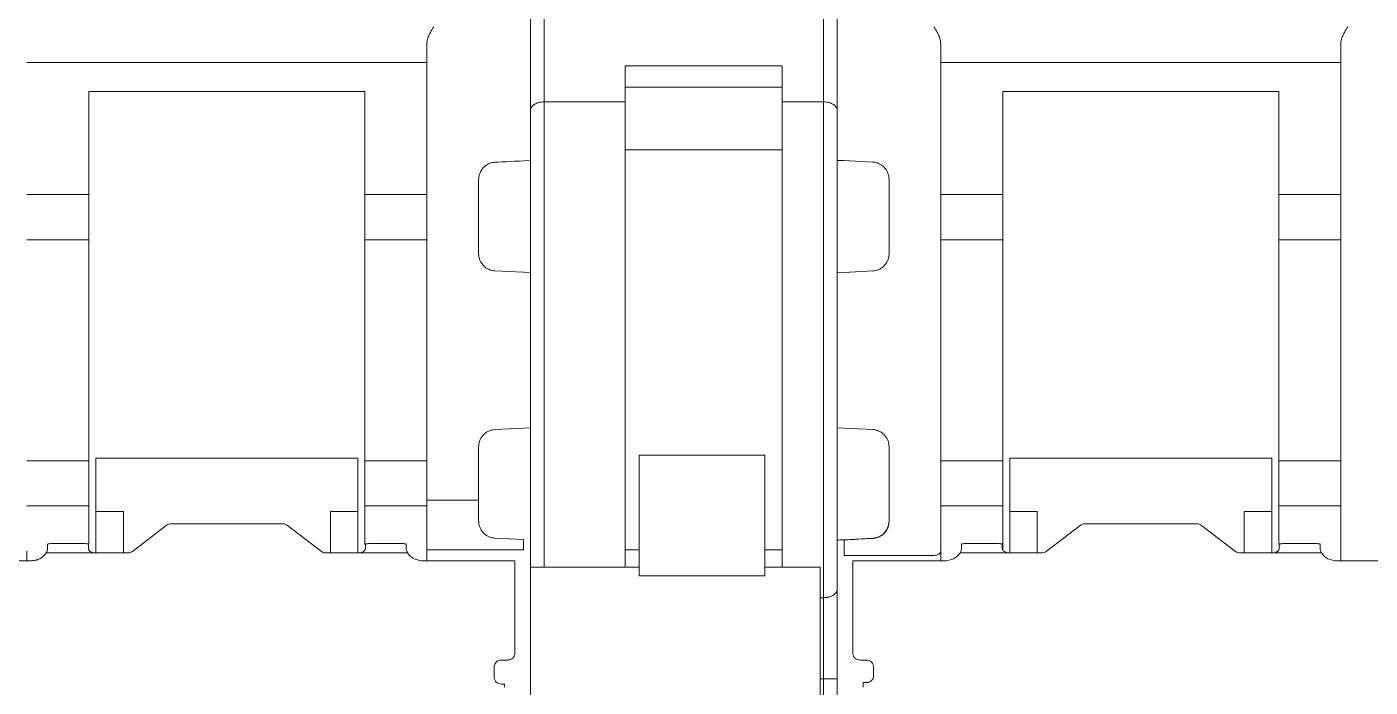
# Model space of a CAD drawing. Header units: millimetres. Extents: x 1359 to 3577, y 1336 to 3557.
# Drawn here: x 1970.17 to 2009.12, y 2945.63 to 2964.79 of the extents above; entities that cross this region are included whole.
import ezdxf

# ---------------------------------------------------------------- set-up
doc = ezdxf.new("R2010")
doc.units = ezdxf.units.MM
doc.layers.add('000-PI-Oprema', color=30, linetype='Continuous', lineweight=5)

msp = doc.modelspace()

# ---------------------------------------------------------------- linework, layer by layer
at = {"layer": '000-PI-Oprema', "color": 0, "linetype": 'ByBlock', "lineweight": 0}
for p, q in [((1984.771, 2962.358), (1984.771, 2988.969)), ((1985.171, 2962.613), (1985.171, 2988.969)), ((1993.271, 2962.613), (1993.271, 2988.969)), ((1993.671, 2988.969), (1993.671, 2962.358)), ((1993.671, 2988.969), (1993.671, 2962.358)), ((1987.521, 2962.613), (1987.521, 2963.654)), ((1992.071, 2963.654), (1987.521, 2963.654)), ((1992.071, 2963.654), (1992.071, 2962.613)), ((1992.071, 2963.038), (1987.521, 2963.038)), ((1987.521, 2962.613), (1985.171, 2962.613)), ((1985.171, 2962.613), (1985.171, 2949.109)), ((1987.521, 2962.613), (1987.521, 2949.109)), ((1993.271, 2962.613), (1992.071, 2962.613)), ((1992.071, 2949.109), (1992.071, 2962.613)), ((1993.271, 2948.225), (1993.271, 2962.613)), ((1984.771, 2949.109), (1984.771, 2962.358)), ((1993.671, 2962.358), (1993.671, 2948.48)), ((1992.071, 2961.225), (1987.521, 2961.225)), ((1992.071, 2961.219), (1987.521, 2961.219)), ((1990.171, 2961.225), (1990.171, 2961.219)), ((1987.921, 2952.36), (1987.921, 2948.862)), ((1991.571, 2952.36), (1987.921, 2952.36)), ((1991.571, 2952.36), (1991.571, 2948.862)), ((1987.521, 2949.619), (1987.921, 2949.619)), ((1987.921, 2949.613), (1987.521, 2949.613)), ((1991.571, 2949.619), (1992.071, 2949.619)), ((1992.071, 2949.613), (1991.571, 2949.613)), ((1984.771, 2923.519), (1984.771, 2949.108)), ((1987.921, 2949.108), (1984.771, 2949.108)), ((1993.171, 2949.108), (1991.571, 2949.108)), ((1993.171, 2949.108), (1993.171, 2944.708)), ((1991.571, 2948.862), (1987.921, 2948.862)), ((1993.271, 2948.225), (1993.171, 2948.225)), ((1993.271, 2945.869), (1993.271, 2948.225)), ((1993.671, 2948.48), (1993.671, 2945.869)), ((1993.171, 2945.869), (1993.271, 2945.869)), ((1993.671, 2945.869), (1993.271, 2945.869)), ((1993.271, 2944.869), (1993.271, 2945.869)), ((1993.671, 2945.869), (1993.671, 2945.269))]:
    msp.add_line(p, q, dxfattribs=at)
at = {"layer": '000-PI-Oprema', "color": 0, "lineweight": 0}
for p, q in [((1981.771, 2963.758), (1970.171, 2963.758)), ((1996.671, 2963.758), (2008.271, 2963.758)), ((1971.971, 2962.088), (1971.971, 2962.912)), ((1979.971, 2962.912), (1971.971, 2962.912)), ((1979.971, 2962.912), (1979.971, 2962.088)), ((1998.471, 2962.912), (2006.471, 2962.912)), ((1971.971, 2962.088), (1971.971, 2959.923)), ((1979.971, 2959.923), (1979.971, 2962.088)), ((1993.717, 2960.913), (1993.689, 2960.914)), ((1993.871, 2960.908), (1993.717, 2960.913)), ((1994.697, 2960.867), (1993.871, 2960.91)), ((1993.871, 2960.908), (1993.871, 2960.91)), ((1994.697, 2960.861), (1994.697, 2960.867)), ((1984.771, 2960.53), (1984.771, 2957.656)), ((1993.671, 2957.654), (1993.671, 2960.531)), ((1970.171, 2959.923), (1971.971, 2959.923)), ((1971.971, 2959.923), (1971.971, 2958.612)), ((1979.971, 2958.612), (1979.971, 2959.923)), ((1979.971, 2959.923), (1981.771, 2959.923)), ((1996.671, 2959.923), (1998.471, 2959.923)), ((2008.271, 2959.923), (2006.471, 2959.923)), ((1971.971, 2958.612), (1970.171, 2958.612)), ((1971.971, 2958.612), (1971.971, 2952.2)), ((1979.971, 2952.2), (1979.971, 2958.612)), ((1981.771, 2958.612), (1979.971, 2958.612)), ((1996.671, 2958.612), (1998.471, 2958.612)), ((2006.471, 2958.612), (2008.271, 2958.612)), ((1983.745, 2957.71), (1984.571, 2957.667)), ((1984.571, 2957.667), (1984.771, 2957.656)), ((1993.671, 2957.654), (1993.871, 2957.665)), ((1993.871, 2957.665), (1994.697, 2957.708)), ((1984.571, 2953.146), (1983.745, 2953.103)), ((1984.771, 2953.156), (1984.571, 2953.146)), ((1984.771, 2953.156), (1984.771, 2951.983)), ((1993.871, 2953.148), (1993.671, 2953.158)), ((1993.671, 2952.106), (1993.671, 2953.158)), ((1994.697, 2953.104), (1993.871, 2953.148)), ((1970.171, 2952.2), (1971.971, 2952.2)), ((1971.971, 2952.2), (1971.971, 2950.89)), ((1972.171, 2950.726), (1972.171, 2952.277)), ((1972.171, 2952.277), (1979.771, 2952.277)), ((1979.771, 2952.277), (1979.771, 2950.726)), ((1979.971, 2952.278), (1979.966, 2952.278)), ((1979.971, 2950.89), (1979.971, 2952.2)), ((1979.971, 2952.2), (1981.771, 2952.2)), ((1996.671, 2952.2), (1998.471, 2952.2)), ((1998.671, 2952.277), (1998.671, 2950.726)), ((2006.271, 2952.277), (1998.671, 2952.277)), ((2006.271, 2950.726), (2006.271, 2952.277)), ((2008.271, 2952.2), (2006.471, 2952.2)), ((1971.971, 2950.89), (1970.171, 2950.89)), ((1971.971, 2950.89), (1971.971, 2949.786)), ((1979.971, 2949.765), (1979.971, 2950.89)), ((1979.971, 2950.89), (1981.771, 2950.89)), ((1983.271, 2951.056), (1981.771, 2951.056)), ((1998.471, 2950.89), (1996.671, 2950.89)), ((1998.471, 2949.606), (1998.471, 2950.89)), ((2006.471, 2949.799), (2006.471, 2950.89)), ((2006.471, 2950.89), (2008.271, 2950.89)), ((1972.171, 2950.726), (1972.971, 2950.726)), ((1972.171, 2949.524), (1972.171, 2950.726)), ((1972.971, 2950.726), (1972.971, 2949.524)), ((1978.971, 2950.726), (1979.771, 2950.726)), ((1978.971, 2949.524), (1978.971, 2950.726)), ((1979.771, 2950.726), (1979.771, 2949.524)), ((1999.471, 2950.726), (1998.671, 2950.726)), ((1998.671, 2949.524), (1998.671, 2950.726)), ((1999.471, 2949.524), (1999.471, 2950.726)), ((2006.271, 2950.726), (2005.471, 2950.726)), ((2005.471, 2949.524), (2005.471, 2950.726)), ((2006.271, 2950.726), (2006.271, 2949.524)), ((1973.23, 2949.569), (1974.213, 2950.322)), ((1974.354, 2950.367), (1977.588, 2950.367)), ((1977.73, 2950.322), (1978.713, 2949.569)), ((1999.73, 2949.569), (2000.713, 2950.322)), ((2000.854, 2950.367), (2004.088, 2950.367)), ((2004.23, 2950.322), (2005.213, 2949.569)), ((1970.771, 2949.701), (1970.771, 2949.779)), ((1971.754, 2949.797), (1970.971, 2949.797)), ((1971.954, 2949.779), (1971.954, 2949.701)), ((1979.988, 2949.701), (1979.988, 2949.779)), ((1980.972, 2949.797), (1980.188, 2949.797)), ((1981.172, 2949.779), (1981.172, 2949.701)), ((1981.771, 2949.306), (1981.771, 2949.729)), ((1983.745, 2949.953), (1984.571, 2949.91)), ((1993.689, 2949.898), (1994.697, 2949.951)), ((1993.871, 2949.902), (1993.871, 2949.904)), ((1994.697, 2949.945), (1994.697, 2949.951)), ((1997.271, 2949.701), (1997.271, 2949.779)), ((1998.254, 2949.797), (1997.471, 2949.797)), ((1998.454, 2949.779), (1998.454, 2949.701)), ((2006.488, 2949.779), (2006.488, 2949.701)), ((2007.472, 2949.797), (2006.688, 2949.797)), ((2007.672, 2949.779), (2007.672, 2949.701)), ((2008.271, 2949.306), (2008.271, 2949.729)), ((1964.072, 2949.294), (1970.271, 2949.294)), ((1970.171, 2949.577), (1970.171, 2949.294)), ((1970.729, 2949.524), (1972.154, 2949.524)), ((1973.088, 2949.524), (1972.154, 2949.524)), ((1979.788, 2949.524), (1978.854, 2949.524)), ((1981.213, 2949.524), (1979.788, 2949.524)), ((1981.672, 2949.294), (1984.321, 2949.294)), ((1984.571, 2949.61), (1981.771, 2949.61)), ((1984.321, 2949.294), (1984.321, 2948.682)), ((1996.471, 2949.454), (1993.871, 2949.454)), ((1994.121, 2948.682), (1994.121, 2949.294)), ((1994.121, 2949.294), (1996.771, 2949.294)), ((1996.671, 2949.577), (1996.671, 2949.294)), ((1998.654, 2949.524), (1997.229, 2949.524)), ((1998.654, 2949.524), (1999.588, 2949.524)), ((2005.354, 2949.524), (2006.288, 2949.524)), ((2007.713, 2949.524), (2006.288, 2949.524)), ((2008.172, 2949.294), (2014.371, 2949.294)), ((1984.321, 2946.616), (1984.321, 2948.025)), ((1994.121, 2948.025), (1994.121, 2946.616)), ((1983.721, 2946.217), (1983.721, 2945.919)), ((1984.121, 2946.417), (1983.921, 2946.417)), ((1994.521, 2946.417), (1994.321, 2946.417)), ((1994.721, 2945.968), (1994.721, 2946.217)), ((1984.771, 2946.023), (1984.771, 2945.856)), ((1993.671, 2945.706), (1993.671, 2946.023)), ((1983.921, 2945.719), (1984.021, 2945.719)), ((1984.021, 2945.63), (1984.021, 2945.719)), ((1984.771, 2945.706), (1984.771, 2943.509)), ((1993.671, 2944.432), (1993.671, 2945.706)), ((1994.421, 2945.763), (1994.521, 2945.763)), ((1994.421, 2945.719), (1994.421, 2945.763)), ((1994.421, 2945.719), (1994.421, 2945.63))]:
    msp.add_line(p, q, dxfattribs=at)
at = {"layer": '000-PI-Oprema', "color": 0, "lineweight": 0, "flags": 128}
msp.add_lwpolyline([(1996.671, 2949.577), (1996.667, 2949.553), (1996.656, 2949.53), (1996.638, 2949.509), (1996.613, 2949.49), (1996.582, 2949.475), (1996.548, 2949.464), (1996.51, 2949.457), (1996.471, 2949.454)], dxfattribs=at)
at = {"layer": '000-PI-Oprema', "color": 0, "lineweight": 0}
for points, knots in [([(1981.771, 2964.299), (1981.772, 2964.32), (1981.774, 2964.364), (1981.789, 2964.43), (1981.81, 2964.496), (1981.84, 2964.563), (1981.891, 2964.662), (1981.938, 2964.737), (1981.971, 2964.789)], [0, 0, 0, 0, 0.117336, 0.242611, 0.377617, 0.505972, 0.652001, 1, 1, 1, 1]), ([(1984.771, 2964.789), (1984.771, 2964.757), (1984.771, 2964.693), (1984.771, 2964.597), (1984.771, 2964.502), (1984.771, 2964.375), (1984.771, 2964.219), (1984.771, 2964.042), (1984.771, 2963.882), (1984.771, 2963.745), (1984.771, 2963.63), (1984.771, 2963.575), (1984.771, 2963.547)], [0, 0, 0, 0, 0.061391, 0.122427, 0.18342, 0.24468, 0.372209, 0.500076, 0.627605, 0.755472, 0.877481, 1, 1, 1, 1]), ([(1993.671, 2963.547), (1993.671, 2963.561), (1993.671, 2963.587), (1993.671, 2963.634), (1993.671, 2963.687), (1993.671, 2963.767), (1993.671, 2963.882), (1993.671, 2964.042), (1993.671, 2964.218), (1993.671, 2964.405), (1993.671, 2964.596), (1993.671, 2964.725), (1993.671, 2964.789)], [0, 0, 0, 0, 0.061391, 0.122427, 0.18342, 0.24468, 0.372209, 0.500076, 0.627605, 0.755472, 0.877481, 1, 1, 1, 1]), ([(1996.471, 2964.789), (1996.505, 2964.736), (1996.552, 2964.662), (1996.603, 2964.563), (1996.637, 2964.485), (1996.664, 2964.398), (1996.669, 2964.331), (1996.671, 2964.299)], [0, 0, 0, 0, 0.350015, 0.493309, 0.624855, 0.821183, 1, 1, 1, 1]), ([(2008.271, 2964.299), (2008.272, 2964.32), (2008.274, 2964.364), (2008.289, 2964.43), (2008.31, 2964.496), (2008.34, 2964.563), (2008.391, 2964.662), (2008.438, 2964.737), (2008.471, 2964.789)], [0, 0, 0, 0, 0.117446, 0.242847, 0.378002, 0.506391, 0.652474, 1, 1, 1, 1]), ([(1981.771, 2964.145), (1981.771, 2964.155), (1981.771, 2964.174), (1981.771, 2964.21), (1981.771, 2964.252), (1981.771, 2964.283), (1981.771, 2964.299)], [0, 0, 0, 0, 0.251193, 0.5, 0.748807, 1, 1, 1, 1]), ([(1981.771, 2961.083), (1981.771, 2961.167), (1981.771, 2961.333), (1981.771, 2961.575), (1981.771, 2961.81), (1981.771, 2962.037), (1981.771, 2962.257), (1981.771, 2962.47), (1981.771, 2962.676), (1981.771, 2962.94), (1981.771, 2963.249), (1981.771, 2963.585), (1981.771, 2963.889), (1981.771, 2964.06), (1981.771, 2964.145)], [0, 0, 0, 0, 0.062754, 0.125301, 0.187708, 0.250043, 0.312375, 0.374772, 0.437302, 0.500033, 0.625237, 0.749935, 0.874674, 1, 1, 1, 1]), ([(1996.671, 2964.145), (1996.671, 2964.105), (1996.671, 2964.024), (1996.671, 2963.893), (1996.671, 2963.753), (1996.671, 2963.606), (1996.671, 2963.45), (1996.671, 2963.285), (1996.671, 2963.113), (1996.671, 2962.872), (1996.671, 2962.553), (1996.671, 2962.142), (1996.671, 2961.705), (1996.671, 2961.392), (1996.671, 2961.235)], [0, 0, 0, 0, 0.062736, 0.125281, 0.187695, 0.250043, 0.312387, 0.374792, 0.437318, 0.500031, 0.625212, 0.749931, 0.874692, 1, 1, 1, 1]), ([(2008.271, 2964.145), (2008.271, 2964.155), (2008.271, 2964.174), (2008.271, 2964.21), (2008.271, 2964.252), (2008.271, 2964.283), (2008.271, 2964.299)], [0, 0, 0, 0, 0.251193, 0.5, 0.748807, 1, 1, 1, 1]), ([(2008.271, 2961.083), (2008.271, 2961.167), (2008.271, 2961.333), (2008.271, 2961.575), (2008.271, 2961.81), (2008.271, 2962.037), (2008.271, 2962.257), (2008.271, 2962.47), (2008.271, 2962.676), (2008.271, 2962.94), (2008.271, 2963.249), (2008.271, 2963.585), (2008.271, 2963.889), (2008.271, 2964.06), (2008.271, 2964.145)], [0, 0, 0, 0, 0.062754, 0.125301, 0.187708, 0.250043, 0.312375, 0.374772, 0.437302, 0.500033, 0.625237, 0.749935, 0.874674, 1, 1, 1, 1]), ([(1984.771, 2963.547), (1984.771, 2963.511), (1984.771, 2963.437), (1984.771, 2963.317), (1984.771, 2963.191), (1984.771, 2963.057), (1984.771, 2962.915), (1984.771, 2962.766), (1984.771, 2962.61), (1984.771, 2962.392), (1984.771, 2962.104), (1984.771, 2961.731), (1984.771, 2961.336), (1984.771, 2961.054), (1984.771, 2960.912)], [0, 0, 0, 0, 0.062728, 0.125272, 0.18769, 0.250045, 0.312396, 0.374803, 0.437328, 0.500029, 0.625194, 0.749922, 0.874696, 1, 1, 1, 1]), ([(1993.671, 2960.914), (1993.671, 2960.985), (1993.671, 2961.128), (1993.671, 2961.334), (1993.671, 2961.535), (1993.671, 2961.73), (1993.671, 2961.918), (1993.671, 2962.101), (1993.671, 2962.277), (1993.671, 2962.504), (1993.671, 2962.77), (1993.671, 2963.06), (1993.671, 2963.323), (1993.671, 2963.472), (1993.671, 2963.547)], [0, 0, 0, 0, 0.062728, 0.125271, 0.18769, 0.250045, 0.312396, 0.374804, 0.437328, 0.500029, 0.625194, 0.749922, 0.874696, 1, 1, 1, 1]), ([(1998.471, 2962.912), (1998.471, 2962.871), (1998.471, 2962.788), (1998.471, 2962.67), (1998.471, 2962.557), (1998.471, 2962.414), (1998.471, 2962.249), (1998.471, 2962.141), (1998.471, 2962.088)], [0, 0, 0, 0, 0.125424, 0.250193, 0.374902, 0.500146, 0.749703, 1, 1, 1, 1]), ([(2006.471, 2962.088), (2006.471, 2962.114), (2006.471, 2962.166), (2006.471, 2962.254), (2006.471, 2962.348), (2006.471, 2962.483), (2006.471, 2962.667), (2006.471, 2962.83), (2006.471, 2962.912)], [0, 0, 0, 0, 0.125424, 0.250193, 0.374902, 0.500146, 0.749703, 1, 1, 1, 1]), ([(2006.471, 2959.923), (2006.471, 2959.994), (2006.471, 2960.136), (2006.471, 2960.342), (2006.471, 2960.543), (2006.471, 2960.739), (2006.471, 2960.929), (2006.471, 2961.175), (2006.471, 2961.467), (2006.471, 2961.794), (2006.471, 2961.99), (2006.471, 2962.088)], [0, 0, 0, 0, 0.083508, 0.166833, 0.25006, 0.333277, 0.416572, 0.500032, 0.666688, 0.83311, 1, 1, 1, 1]), ([(1981.771, 2959.69), (1981.771, 2959.761), (1981.771, 2959.903), (1981.771, 2960.111), (1981.771, 2960.315), (1981.771, 2960.514), (1981.771, 2960.709), (1981.771, 2960.899), (1981.771, 2961.022), (1981.771, 2961.083)], [0, 0, 0, 0, 0.143512, 0.28637, 0.428834, 0.571166, 0.71363, 0.856488, 1, 1, 1, 1]), ([(1996.671, 2961.235), (1996.671, 2961.171), (1996.671, 2961.044), (1996.671, 2960.845), (1996.671, 2960.643), (1996.671, 2960.435), (1996.671, 2960.223), (1996.671, 2960.006), (1996.671, 2959.784), (1996.671, 2959.633), (1996.671, 2959.558)], [0, 0, 0, 0, 0.12575, 0.250858, 0.375537, 0.5, 0.624463, 0.749142, 0.87425, 1, 1, 1, 1]), ([(2008.271, 2959.69), (2008.271, 2959.761), (2008.271, 2959.903), (2008.271, 2960.111), (2008.271, 2960.315), (2008.271, 2960.514), (2008.271, 2960.709), (2008.271, 2960.899), (2008.271, 2961.022), (2008.271, 2961.083)], [0, 0, 0, 0, 0.143512, 0.28637, 0.428834, 0.571166, 0.71363, 0.856488, 1, 1, 1, 1]), ([(1983.745, 2960.86), (1983.727, 2960.858), (1983.689, 2960.855), (1983.633, 2960.842), (1983.578, 2960.823), (1983.523, 2960.796), (1983.471, 2960.762), (1983.416, 2960.715), (1983.358, 2960.648), (1983.31, 2960.561), (1983.277, 2960.462), (1983.273, 2960.394), (1983.271, 2960.36)], [0, 0, 0, 0, 0.067869, 0.138425, 0.211987, 0.288836, 0.369219, 0.453352, 0.573685, 0.721104, 0.860335, 1, 1, 1, 1]), ([(1994.697, 2960.867), (1994.717, 2960.865), (1994.756, 2960.862), (1994.812, 2960.849), (1994.878, 2960.825), (1994.95, 2960.786), (1995.024, 2960.727), (1995.087, 2960.653), (1995.134, 2960.566), (1995.165, 2960.47), (1995.169, 2960.403), (1995.171, 2960.369)], [0, 0, 0, 0, 0.071618, 0.143308, 0.216363, 0.334035, 0.455285, 0.587191, 0.721903, 0.860899, 1, 1, 1, 1]), ([(1983.271, 2960.36), (1983.271, 2960.295), (1983.271, 2960.163), (1983.271, 2959.962), (1983.271, 2959.825), (1983.271, 2959.757)], [0, 0, 0, 0, 0.333419, 0.666581, 1, 1, 1, 1]), ([(1998.471, 2959.923), (1998.471, 2959.874), (1998.471, 2959.776), (1998.471, 2959.56), (1998.471, 2959.321), (1998.471, 2959.076), (1998.471, 2958.856), (1998.471, 2958.691), (1998.471, 2958.635), (1998.471, 2958.612)], [0, 0, 0, 0, 0.150243, 0.300485, 0.450729, 0.600973, 0.751216, 0.901461, 1, 1, 1, 1]), ([(2006.471, 2959.923), (2006.471, 2959.874), (2006.471, 2959.776), (2006.471, 2959.56), (2006.471, 2959.321), (2006.471, 2959.076), (2006.471, 2958.856), (2006.471, 2958.691), (2006.471, 2958.635), (2006.471, 2958.612)], [0, 0, 0, 0, 0.150243, 0.300485, 0.450729, 0.600973, 0.751216, 0.901461, 1, 1, 1, 1]), ([(1981.771, 2951.123), (1981.771, 2951.237), (1981.771, 2951.465), (1981.771, 2951.81), (1981.771, 2952.158), (1981.771, 2952.508), (1981.771, 2952.862), (1981.771, 2953.459), (1981.771, 2954.306), (1981.771, 2955.406), (1981.771, 2956.506), (1981.771, 2957.473), (1981.771, 2958.305), (1981.771, 2959.005), (1981.771, 2959.461), (1981.771, 2959.69)], [0, 0, 0, 0, 0.041431, 0.082793, 0.124119, 0.165441, 0.206793, 0.248207, 0.374079, 0.500012, 0.625883, 0.751817, 0.834548, 0.917188, 1, 1, 1, 1]), ([(1983.271, 2959.757), (1983.271, 2959.655), (1983.271, 2959.452), (1983.271, 2959.145), (1983.271, 2958.835), (1983.271, 2958.523), (1983.271, 2958.314), (1983.271, 2958.209)], [0, 0, 0, 0, 0.200123, 0.400061, 0.599939, 0.799877, 1, 1, 1, 1]), ([(1995.171, 2958.207), (1995.171, 2958.327), (1995.171, 2958.566), (1995.171, 2958.921), (1995.171, 2959.274), (1995.171, 2959.506), (1995.171, 2959.622)], [0, 0, 0, 0, 0.2501, 0.5, 0.7499, 1, 1, 1, 1]), ([(1996.671, 2959.558), (1996.671, 2959.447), (1996.671, 2959.225), (1996.671, 2958.89), (1996.671, 2958.552), (1996.671, 2958.212), (1996.671, 2957.87), (1996.671, 2957.291), (1996.671, 2956.471), (1996.671, 2955.406), (1996.671, 2954.342), (1996.671, 2953.406), (1996.671, 2952.6), (1996.671, 2951.921), (1996.671, 2951.477), (1996.671, 2951.255)], [0, 0, 0, 0, 0.041447, 0.082829, 0.124176, 0.16552, 0.206891, 0.248321, 0.374134, 0.500011, 0.625824, 0.751702, 0.834467, 0.91715, 1, 1, 1, 1]), ([(2008.271, 2951.123), (2008.271, 2951.237), (2008.271, 2951.465), (2008.271, 2951.81), (2008.271, 2952.158), (2008.271, 2952.508), (2008.271, 2952.862), (2008.271, 2953.459), (2008.271, 2954.306), (2008.271, 2955.406), (2008.271, 2956.506), (2008.271, 2957.473), (2008.271, 2958.305), (2008.271, 2959.005), (2008.271, 2959.461), (2008.271, 2959.69)], [0, 0, 0, 0, 0.041431, 0.082793, 0.124119, 0.165441, 0.206793, 0.248207, 0.374079, 0.500012, 0.625883, 0.751817, 0.834548, 0.917188, 1, 1, 1, 1]), ([(1998.471, 2958.612), (1998.471, 2958.529), (1998.471, 2958.362), (1998.471, 2958.107), (1998.471, 2957.85), (1998.471, 2957.59), (1998.471, 2957.327), (1998.471, 2956.88), (1998.471, 2956.24), (1998.471, 2955.406), (1998.471, 2954.573), (1998.471, 2953.844), (1998.471, 2953.222), (1998.471, 2952.703), (1998.471, 2952.368), (1998.471, 2952.2)], [0, 0, 0, 0, 0.041319, 0.082538, 0.123706, 0.164869, 0.206076, 0.247373, 0.373654, 0.500018, 0.626299, 0.752662, 0.835118, 0.917437, 1, 1, 1, 1]), ([(2006.471, 2958.612), (2006.471, 2957.605), (2006.471, 2956.506), (2006.471, 2954.307), (2006.471, 2953.208), (2006.471, 2952.2)], [0, 0, 0, 0, 0.5, 0.5, 1, 1, 1, 1]), ([(1983.745, 2957.71), (1983.724, 2957.712), (1983.682, 2957.715), (1983.621, 2957.731), (1983.553, 2957.757), (1983.48, 2957.799), (1983.408, 2957.862), (1983.349, 2957.936), (1983.305, 2958.021), (1983.276, 2958.113), (1983.273, 2958.177), (1983.271, 2958.209)], [0, 0, 0, 0, 0.082209, 0.16366, 0.245689, 0.369303, 0.493372, 0.618767, 0.744744, 0.872104, 1, 1, 1, 1]), ([(1995.171, 2958.207), (1995.171, 2958.186), (1995.169, 2958.144), (1995.156, 2958.081), (1995.133, 2958.01), (1995.094, 2957.935), (1995.035, 2957.86), (1994.963, 2957.797), (1994.881, 2957.75), (1994.791, 2957.718), (1994.729, 2957.711), (1994.697, 2957.708)], [0, 0, 0, 0, 0.085507, 0.170147, 0.255273, 0.381189, 0.506725, 0.630753, 0.754527, 0.877113, 1, 1, 1, 1]), ([(1984.771, 2957.656), (1984.771, 2957.55), (1984.771, 2957.338), (1984.771, 2957.017), (1984.771, 2956.697), (1984.771, 2956.375), (1984.771, 2956.053), (1984.771, 2955.73), (1984.771, 2955.326), (1984.771, 2954.841), (1984.771, 2954.276), (1984.771, 2953.714), (1984.771, 2953.342), (1984.771, 2953.156)], [0, 0, 0, 0, 0.071572, 0.143012, 0.214372, 0.285701, 0.357051, 0.428472, 0.500015, 0.625079, 0.749917, 0.8748, 1, 1, 1, 1]), ([(1993.671, 2953.158), (1993.671, 2953.264), (1993.671, 2953.477), (1993.671, 2953.796), (1993.671, 2954.117), (1993.671, 2954.438), (1993.671, 2954.76), (1993.671, 2955.083), (1993.671, 2955.487), (1993.671, 2955.972), (1993.671, 2956.535), (1993.671, 2957.097), (1993.671, 2957.468), (1993.671, 2957.654)], [0, 0, 0, 0, 0.071572, 0.143012, 0.214372, 0.285701, 0.357051, 0.428472, 0.500015, 0.625079, 0.749917, 0.8748, 1, 1, 1, 1]), ([(1983.271, 2952.603), (1983.272, 2952.625), (1983.274, 2952.667), (1983.286, 2952.73), (1983.31, 2952.801), (1983.349, 2952.876), (1983.408, 2952.951), (1983.48, 2953.013), (1983.562, 2953.06), (1983.651, 2953.093), (1983.714, 2953.099), (1983.745, 2953.103)], [0, 0, 0, 0, 0.085573, 0.170275, 0.255463, 0.381339, 0.506835, 0.630803, 0.754517, 0.877108, 1, 1, 1, 1]), ([(1994.697, 2953.104), (1994.718, 2953.103), (1994.76, 2953.099), (1994.821, 2953.083), (1994.89, 2953.057), (1994.963, 2953.015), (1995.035, 2952.953), (1995.094, 2952.878), (1995.138, 2952.793), (1995.166, 2952.701), (1995.17, 2952.637), (1995.171, 2952.605)], [0, 0, 0, 0, 0.082205, 0.163652, 0.245679, 0.369354, 0.493482, 0.618917, 0.744935, 0.872201, 1, 1, 1, 1]), ([(1983.271, 2952.603), (1983.271, 2952.499), (1983.271, 2952.289), (1983.271, 2951.977), (1983.271, 2951.668), (1983.271, 2951.36), (1983.271, 2951.157), (1983.271, 2951.056)], [0, 0, 0, 0, 0.200123, 0.400061, 0.599939, 0.799877, 1, 1, 1, 1]), ([(1995.171, 2951.19), (1995.171, 2951.306), (1995.171, 2951.539), (1995.171, 2951.892), (1995.171, 2952.247), (1995.171, 2952.486), (1995.171, 2952.605)], [0, 0, 0, 0, 0.2501, 0.5, 0.7499, 1, 1, 1, 1]), ([(1993.671, 2950.281), (1993.671, 2950.281), (1993.671, 2950.608), (1993.671, 2950.991), (1993.671, 2951.48), (1993.671, 2951.834), (1993.671, 2952.063), (1993.671, 2952.092), (1993.671, 2952.106)], [0, 0, 0, 0, 0.008736, 0.206989, 0.405242, 0.603494, 0.801747, 1, 1, 1, 1]), ([(1998.471, 2952.2), (1998.471, 2952.178), (1998.471, 2952.122), (1998.471, 2951.957), (1998.471, 2951.737), (1998.471, 2951.492), (1998.471, 2951.252), (1998.471, 2951.036), (1998.471, 2950.939), (1998.471, 2950.89)], [0, 0, 0, 0, 0.098539, 0.248784, 0.399027, 0.54927, 0.699515, 0.849757, 1, 1, 1, 1]), ([(2006.471, 2952.2), (2006.471, 2952.178), (2006.471, 2952.122), (2006.471, 2951.957), (2006.471, 2951.737), (2006.471, 2951.492), (2006.471, 2951.252), (2006.471, 2951.036), (2006.471, 2950.939), (2006.471, 2950.89)], [0, 0, 0, 0, 0.098539, 0.248784, 0.399027, 0.54927, 0.699515, 0.849757, 1, 1, 1, 1]), ([(1984.771, 2952.006), (1984.771, 2951.992), (1984.771, 2951.964), (1984.771, 2951.742), (1984.771, 2951.394), (1984.771, 2950.937), (1984.771, 2950.554), (1984.771, 2950.283)], [0, 0, 0, 0, 0.201961, 0.403921, 0.605881, 0.807842, 1, 1, 1, 1]), ([(1996.671, 2951.255), (1996.671, 2951.179), (1996.671, 2951.028), (1996.671, 2950.807), (1996.671, 2950.59), (1996.671, 2950.378), (1996.671, 2950.17), (1996.671, 2949.967), (1996.671, 2949.769), (1996.671, 2949.641), (1996.671, 2949.577)], [0, 0, 0, 0, 0.12575, 0.250858, 0.375537, 0.5, 0.624463, 0.749142, 0.87425, 1, 1, 1, 1]), ([(1981.771, 2949.729), (1981.771, 2949.791), (1981.771, 2949.913), (1981.771, 2950.103), (1981.771, 2950.298), (1981.771, 2950.497), (1981.771, 2950.701), (1981.771, 2950.909), (1981.771, 2951.052), (1981.771, 2951.123)], [0, 0, 0, 0, 0.143512, 0.28637, 0.428834, 0.571166, 0.71363, 0.856488, 1, 1, 1, 1]), ([(1983.271, 2951.056), (1983.271, 2950.987), (1983.271, 2950.851), (1983.271, 2950.649), (1983.271, 2950.518), (1983.271, 2950.452)], [0, 0, 0, 0, 0.333419, 0.666581, 1, 1, 1, 1]), ([(1995.171, 2950.443), (1995.171, 2950.504), (1995.171, 2950.625), (1995.171, 2950.811), (1995.171, 2950.999), (1995.171, 2951.126), (1995.171, 2951.19)], [0, 0, 0, 0, 0.25014, 0.5, 0.74986, 1, 1, 1, 1]), ([(2008.271, 2949.729), (2008.271, 2949.791), (2008.271, 2949.913), (2008.271, 2950.103), (2008.271, 2950.298), (2008.271, 2950.497), (2008.271, 2950.701), (2008.271, 2950.909), (2008.271, 2951.052), (2008.271, 2951.123)], [0, 0, 0, 0, 0.143512, 0.28637, 0.428834, 0.571166, 0.71363, 0.856488, 1, 1, 1, 1]), ([(1983.745, 2949.953), (1983.726, 2949.955), (1983.687, 2949.958), (1983.631, 2949.971), (1983.565, 2949.995), (1983.493, 2950.033), (1983.419, 2950.093), (1983.356, 2950.167), (1983.309, 2950.254), (1983.277, 2950.351), (1983.273, 2950.418), (1983.271, 2950.452)], [0, 0, 0, 0, 0.070997, 0.142096, 0.214572, 0.332081, 0.453288, 0.585757, 0.721078, 0.860541, 1, 1, 1, 1]), ([(1994.697, 2949.951), (1994.739, 2949.953), (1994.785, 2949.961), (1994.885, 2949.995), (1994.938, 2950.022), (1995.038, 2950.104), (1995.084, 2950.159), (1995.152, 2950.293), (1995.171, 2950.371), (1995.171, 2950.45)], [0, 0, 0, 0, 0.25, 0.25, 0.5, 0.5, 0.75, 0.75, 1, 1, 1, 1]), ([(1994.697, 2949.945), (1994.716, 2949.947), (1994.754, 2949.95), (1994.81, 2949.963), (1994.866, 2949.983), (1994.92, 2950.009), (1994.973, 2950.044), (1995.03, 2950.093), (1995.093, 2950.167), (1995.14, 2950.26), (1995.167, 2950.357), (1995.17, 2950.414), (1995.171, 2950.443)], [0, 0, 0, 0, 0.068374, 0.139377, 0.213319, 0.290477, 0.371094, 0.455382, 0.587277, 0.761474, 0.880592, 1, 1, 1, 1]), ([(1970.771, 2949.779), (1970.771, 2949.784), (1970.793, 2949.789), (1970.867, 2949.795), (1970.919, 2949.797), (1970.971, 2949.797)], [0, 0, 0, 0, 0.5, 0.5, 1, 1, 1, 1]), ([(1971.954, 2949.779), (1971.954, 2949.781), (1971.952, 2949.783), (1971.94, 2949.786), (1971.922, 2949.789), (1971.889, 2949.793), (1971.833, 2949.796), (1971.781, 2949.797), (1971.754, 2949.797)], [0, 0, 0, 0, 0.128148, 0.251094, 0.373747, 0.501054, 0.748354, 1, 1, 1, 1]), ([(1979.988, 2949.779), (1979.988, 2949.784), (1980.01, 2949.789), (1980.084, 2949.795), (1980.136, 2949.797), (1980.188, 2949.797)], [0, 0, 0, 0, 0.5, 0.5, 1, 1, 1, 1]), ([(1981.172, 2949.779), (1981.171, 2949.781), (1981.169, 2949.783), (1981.158, 2949.786), (1981.139, 2949.789), (1981.106, 2949.793), (1981.051, 2949.796), (1980.998, 2949.797), (1980.972, 2949.797)], [0, 0, 0, 0, 0.128148, 0.251094, 0.373747, 0.501054, 0.748354, 1, 1, 1, 1]), ([(1984.771, 2949.901), (1984.771, 2949.829), (1984.771, 2949.687), (1984.771, 2949.48), (1984.771, 2949.279), (1984.771, 2949.084), (1984.771, 2948.895), (1984.771, 2948.713), (1984.771, 2948.536), (1984.771, 2948.31), (1984.771, 2948.043), (1984.771, 2947.753), (1984.771, 2947.49), (1984.771, 2947.34), (1984.771, 2947.265)], [0, 0, 0, 0, 0.062728, 0.125272, 0.18769, 0.250045, 0.312396, 0.374803, 0.437328, 0.500029, 0.625194, 0.749922, 0.874696, 1, 1, 1, 1]), ([(1993.671, 2947.265), (1993.671, 2947.302), (1993.671, 2947.375), (1993.671, 2947.495), (1993.671, 2947.622), (1993.671, 2947.756), (1993.671, 2947.897), (1993.671, 2948.046), (1993.671, 2948.202), (1993.671, 2948.42), (1993.671, 2948.708), (1993.671, 2949.08), (1993.671, 2949.475), (1993.671, 2949.757), (1993.671, 2949.899)], [0, 0, 0, 0, 0.062728, 0.125271, 0.18769, 0.250045, 0.312396, 0.374804, 0.437328, 0.500029, 0.625194, 0.749922, 0.874696, 1, 1, 1, 1]), ([(1993.871, 2949.904), (1993.845, 2949.903), (1993.792, 2949.902), (1993.742, 2949.9), (1993.717, 2949.899)], [0, 0, 0, 0, 0.508632, 1, 1, 1, 1]), ([(1997.271, 2949.779), (1997.271, 2949.784), (1997.293, 2949.789), (1997.367, 2949.795), (1997.419, 2949.797), (1997.471, 2949.797)], [0, 0, 0, 0, 0.5, 0.5, 1, 1, 1, 1]), ([(1997.271, 2949.651), (1997.271, 2949.659), (1997.271, 2949.676), (1997.271, 2949.693), (1997.271, 2949.698), (1997.271, 2949.701)], [0, 0, 0, 0, 0.334189, 0.665811, 1, 1, 1, 1]), ([(1998.454, 2949.779), (1998.454, 2949.781), (1998.452, 2949.783), (1998.44, 2949.786), (1998.422, 2949.789), (1998.389, 2949.793), (1998.333, 2949.796), (1998.281, 2949.797), (1998.254, 2949.797)], [0, 0, 0, 0, 0.128148, 0.251094, 0.373747, 0.501054, 0.748354, 1, 1, 1, 1]), ([(2006.688, 2949.797), (2006.675, 2949.797), (2006.649, 2949.797), (2006.611, 2949.796), (2006.576, 2949.794), (2006.537, 2949.791), (2006.496, 2949.786), (2006.491, 2949.782), (2006.488, 2949.779)], [0, 0, 0, 0, 0.128148, 0.251094, 0.373747, 0.501054, 0.748354, 1, 1, 1, 1]), ([(2007.672, 2949.779), (2007.671, 2949.781), (2007.669, 2949.783), (2007.658, 2949.786), (2007.639, 2949.789), (2007.606, 2949.793), (2007.551, 2949.796), (2007.498, 2949.797), (2007.472, 2949.797)], [0, 0, 0, 0, 0.128148, 0.251094, 0.373747, 0.501054, 0.748354, 1, 1, 1, 1]), ([(2007.672, 2949.701), (2007.672, 2949.698), (2007.672, 2949.693), (2007.672, 2949.676), (2007.672, 2949.659), (2007.672, 2949.651)], [0, 0, 0, 0, 0.334189, 0.665811, 1, 1, 1, 1]), ([(1970.729, 2949.524), (1970.718, 2949.507), (1970.697, 2949.474), (1970.654, 2949.429), (1970.604, 2949.39), (1970.527, 2949.345), (1970.416, 2949.303), (1970.32, 2949.298), (1970.271, 2949.294)], [0, 0, 0, 0, 0.126929, 0.250928, 0.374602, 0.500576, 0.748126, 1, 1, 1, 1]), ([(1970.771, 2949.651), (1970.771, 2949.642), (1970.77, 2949.625), (1970.761, 2949.594), (1970.749, 2949.561), (1970.736, 2949.536), (1970.729, 2949.524)], [0, 0, 0, 0, 0.256458, 0.506841, 0.753776, 1, 1, 1, 1]), ([(1972.154, 2949.524), (1972.141, 2949.525), (1972.114, 2949.526), (1972.075, 2949.535), (1972.041, 2949.549), (1972.001, 2949.574), (1971.962, 2949.611), (1971.957, 2949.637), (1971.954, 2949.651)], [0, 0, 0, 0, 0.128818, 0.251822, 0.37424, 0.501366, 0.746636, 1, 1, 1, 1]), ([(1973.23, 2949.569), (1973.22, 2949.562), (1973.2, 2949.549), (1973.166, 2949.535), (1973.128, 2949.526), (1973.102, 2949.525), (1973.088, 2949.524)], [0, 0, 0, 0, 0.25487, 0.5, 0.74513, 1, 1, 1, 1]), ([(1978.854, 2949.524), (1978.841, 2949.525), (1978.815, 2949.526), (1978.777, 2949.535), (1978.742, 2949.549), (1978.723, 2949.562), (1978.713, 2949.569)], [0, 0, 0, 0, 0.25487, 0.5, 0.74513, 1, 1, 1, 1]), ([(1979.988, 2949.651), (1979.988, 2949.644), (1979.986, 2949.632), (1979.975, 2949.61), (1979.957, 2949.588), (1979.924, 2949.561), (1979.869, 2949.531), (1979.815, 2949.527), (1979.788, 2949.524)], [0, 0, 0, 0, 0.130698, 0.254597, 0.376443, 0.501216, 0.749391, 1, 1, 1, 1]), ([(1981.213, 2949.524), (1981.207, 2949.536), (1981.194, 2949.561), (1981.181, 2949.594), (1981.173, 2949.625), (1981.172, 2949.642), (1981.172, 2949.651)], [0, 0, 0, 0, 0.246224, 0.493159, 0.743542, 1, 1, 1, 1]), ([(1981.672, 2949.294), (1981.647, 2949.295), (1981.599, 2949.297), (1981.528, 2949.309), (1981.46, 2949.329), (1981.376, 2949.365), (1981.282, 2949.426), (1981.236, 2949.491), (1981.213, 2949.524)], [0, 0, 0, 0, 0.126929, 0.250928, 0.374602, 0.500576, 0.748126, 1, 1, 1, 1]), ([(1996.771, 2949.294), (1996.868, 2949.294), (1996.964, 2949.317), (1997.126, 2949.398), (1997.191, 2949.456), (1997.229, 2949.524)], [0, 0, 0, 0, 0.5, 0.5, 1, 1, 1, 1]), ([(1997.271, 2949.651), (1997.271, 2949.642), (1997.27, 2949.625), (1997.261, 2949.594), (1997.249, 2949.561), (1997.236, 2949.536), (1997.229, 2949.524)], [0, 0, 0, 0, 0.256458, 0.506841, 0.753776, 1, 1, 1, 1]), ([(1998.454, 2949.651), (1998.455, 2949.645), (1998.456, 2949.633), (1998.467, 2949.611), (1998.484, 2949.589), (1998.514, 2949.565), (1998.568, 2949.533), (1998.621, 2949.528), (1998.654, 2949.524)], [0, 0, 0, 0, 0.121269, 0.244591, 0.370821, 0.500756, 0.692101, 1, 1, 1, 1]), ([(2006.288, 2949.524), (2006.303, 2949.525), (2006.33, 2949.526), (2006.367, 2949.535), (2006.395, 2949.547), (2006.416, 2949.558), (2006.447, 2949.578), (2006.481, 2949.612), (2006.486, 2949.638), (2006.488, 2949.651)], [0, 0, 0, 0, 0.138294, 0.257669, 0.358107, 0.439606, 0.502183, 0.756685, 1, 1, 1, 1]), ([(2007.713, 2949.524), (2007.707, 2949.536), (2007.694, 2949.561), (2007.681, 2949.594), (2007.673, 2949.625), (2007.672, 2949.642), (2007.672, 2949.651)], [0, 0, 0, 0, 0.246224, 0.493159, 0.743542, 1, 1, 1, 1]), ([(2007.713, 2949.524), (2007.752, 2949.456), (2007.817, 2949.398), (2007.979, 2949.317), (2008.075, 2949.294), (2008.172, 2949.294)], [0, 0, 0, 0, 0.5, 0.5, 1, 1, 1, 1]), ([(1984.771, 2947.265), (1984.771, 2947.252), (1984.771, 2947.225), (1984.771, 2947.178), (1984.771, 2947.125), (1984.771, 2947.045), (1984.771, 2946.93), (1984.771, 2946.77), (1984.771, 2946.594), (1984.771, 2946.408), (1984.771, 2946.216), (1984.771, 2946.088), (1984.771, 2946.023)], [0, 0, 0, 0, 0.061391, 0.122427, 0.18342, 0.24468, 0.372209, 0.500076, 0.627605, 0.755472, 0.877481, 1, 1, 1, 1]), ([(1993.671, 2946.023), (1993.671, 2946.056), (1993.671, 2946.12), (1993.671, 2946.216), (1993.671, 2946.311), (1993.671, 2946.438), (1993.671, 2946.594), (1993.671, 2946.77), (1993.671, 2946.93), (1993.671, 2947.067), (1993.671, 2947.182), (1993.671, 2947.237), (1993.671, 2947.265)], [0, 0, 0, 0, 0.061391, 0.122427, 0.18342, 0.24468, 0.372209, 0.500076, 0.627605, 0.755472, 0.877481, 1, 1, 1, 1]), ([(1984.121, 2946.417), (1984.135, 2946.417), (1984.161, 2946.419), (1984.199, 2946.43), (1984.233, 2946.449), (1984.273, 2946.482), (1984.313, 2946.537), (1984.319, 2946.589), (1984.321, 2946.616)], [0, 0, 0, 0, 0.128148, 0.251094, 0.373747, 0.501054, 0.748354, 1, 1, 1, 1]), ([(1994.121, 2946.616), (1994.122, 2946.603), (1994.124, 2946.576), (1994.135, 2946.539), (1994.154, 2946.504), (1994.187, 2946.465), (1994.242, 2946.425), (1994.295, 2946.419), (1994.321, 2946.417)], [0, 0, 0, 0, 0.128148, 0.251094, 0.373747, 0.501054, 0.748354, 1, 1, 1, 1]), ([(1983.921, 2946.417), (1983.869, 2946.417), (1983.817, 2946.395), (1983.743, 2946.321), (1983.721, 2946.27), (1983.721, 2946.217)], [0, 0, 0, 0, 0.5, 0.5, 1, 1, 1, 1]), ([(1994.721, 2946.217), (1994.721, 2946.27), (1994.7, 2946.321), (1994.626, 2946.395), (1994.574, 2946.417), (1994.521, 2946.417)], [0, 0, 0, 0, 0.5, 0.5, 1, 1, 1, 1]), ([(1983.721, 2945.919), (1983.721, 2945.866), (1983.743, 2945.815), (1983.817, 2945.741), (1983.869, 2945.719), (1983.921, 2945.719)], [0, 0, 0, 0, 0.5, 0.5, 1, 1, 1, 1]), ([(1984.771, 2945.856), (1984.771, 2945.843), (1984.771, 2945.817), (1984.771, 2945.78), (1984.771, 2945.744), (1984.771, 2945.712), (1984.771, 2945.708), (1984.771, 2945.706)], [0, 0, 0, 0, 0.169382, 0.332374, 0.500748, 0.7482, 1, 1, 1, 1]), ([(1994.521, 2945.763), (1994.535, 2945.764), (1994.561, 2945.765), (1994.599, 2945.777), (1994.633, 2945.795), (1994.673, 2945.828), (1994.713, 2945.883), (1994.719, 2945.936), (1994.721, 2945.968)], [0, 0, 0, 0, 0.128148, 0.251094, 0.373747, 0.501054, 0.748354, 1, 1, 1, 1])]:
    msp.add_open_spline(points, degree=3, knots=knots, dxfattribs=at)
for points in [[(1996.671, 2964.145), (1996.671, 2964.181), (1996.671, 2964.234), (1996.671, 2964.299)], [(1998.471, 2959.923), (1998.471, 2960.778), (1998.471, 2961.518), (1998.471, 2962.088)], [(1983.745, 2960.86), (1984.02, 2960.874), (1984.296, 2960.888), (1984.771, 2960.912)], [(1984.771, 2960.53), (1984.771, 2960.76), (1984.771, 2960.897), (1984.771, 2960.912)], [(1993.689, 2960.914), (1993.683, 2960.914), (1993.677, 2960.914), (1993.671, 2960.914)], [(1993.671, 2960.914), (1993.671, 2960.898), (1993.671, 2960.762), (1993.671, 2960.531)], [(1995.171, 2960.369), (1995.171, 2960.128), (1995.171, 2959.878), (1995.171, 2959.622)], [(1974.213, 2950.322), (1974.25, 2950.35), (1974.302, 2950.367), (1974.354, 2950.367)], [(1977.588, 2950.367), (1977.641, 2950.367), (1977.693, 2950.35), (1977.73, 2950.322)], [(1984.771, 2949.901), (1984.771, 2949.916), (1984.771, 2950.052), (1984.771, 2950.283)], [(1993.671, 2950.281), (1993.671, 2950.051), (1993.671, 2949.914), (1993.671, 2949.899)], [(2000.713, 2950.322), (2000.75, 2950.35), (2000.802, 2950.367), (2000.854, 2950.367)], [(2004.088, 2950.367), (2004.141, 2950.367), (2004.193, 2950.35), (2004.23, 2950.322)], [(1970.771, 2949.701), (1970.771, 2949.696), (1970.771, 2949.678), (1970.771, 2949.651)], [(1971.954, 2949.651), (1971.954, 2949.678), (1971.954, 2949.696), (1971.954, 2949.701)], [(1979.988, 2949.701), (1979.988, 2949.696), (1979.988, 2949.678), (1979.988, 2949.651)], [(1981.172, 2949.651), (1981.172, 2949.678), (1981.172, 2949.696), (1981.172, 2949.701)], [(1984.571, 2949.61), (1984.571, 2949.707), (1984.571, 2949.807), (1984.571, 2949.91)], [(1993.671, 2949.899), (1993.677, 2949.898), (1993.683, 2949.898), (1993.689, 2949.898)], [(1993.717, 2949.899), (1993.707, 2949.899), (1993.698, 2949.898), (1993.689, 2949.898)], [(1994.697, 2949.945), (1994.422, 2949.931), (1994.147, 2949.917), (1993.871, 2949.902)], [(1993.871, 2949.902), (1993.871, 2949.748), (1993.871, 2949.599), (1993.871, 2949.454)], [(1998.454, 2949.651), (1998.454, 2949.678), (1998.454, 2949.696), (1998.454, 2949.701)], [(2006.488, 2949.701), (2006.488, 2949.696), (2006.488, 2949.678), (2006.488, 2949.651)], [(1999.588, 2949.524), (1999.641, 2949.524), (1999.693, 2949.541), (1999.73, 2949.569)], [(2005.213, 2949.569), (2005.25, 2949.541), (2005.302, 2949.524), (2005.354, 2949.524)], [(1984.321, 2948.025), (1984.321, 2948.259), (1984.321, 2948.501), (1984.321, 2948.682)], [(1994.121, 2948.682), (1994.121, 2948.501), (1994.121, 2948.259), (1994.121, 2948.025)]]:
    msp.add_open_spline(points, degree=3, dxfattribs=at)
at = {"layer": '000-PI-Oprema', "color": 0, "linetype": 'ByBlock', "lineweight": 0}
for points, knots in [([(1984.771, 2962.358), (1984.771, 2962.362), (1984.771, 2962.366), (1984.772, 2962.374), (1984.773, 2962.385), (1984.776, 2962.397), (1984.782, 2962.42), (1984.789, 2962.435), (1984.802, 2962.457), (1984.807, 2962.464), (1984.818, 2962.478), (1984.83, 2962.492), (1984.844, 2962.506), (1984.859, 2962.519), (1984.868, 2962.525), (1984.894, 2962.543), (1984.914, 2962.554), (1984.946, 2962.569), (1984.958, 2962.574), (1984.981, 2962.583), (1985.006, 2962.591), (1985.032, 2962.597), (1985.052, 2962.601), (1985.059, 2962.603), (1985.072, 2962.605), (1985.079, 2962.606), (1985.114, 2962.611), (1985.142, 2962.613), (1985.171, 2962.613)], [0, 0, 0, 0, 0.03125, 0.03125, 0.0625, 0.125, 0.125, 0.25, 0.25, 0.3125, 0.3125, 0.375, 0.4375, 0.4375, 0.5, 0.5, 0.625, 0.625, 0.6875, 0.6875, 0.75, 0.8125, 0.8125, 0.84375, 0.84375, 0.875, 0.875, 1, 1, 1, 1]), ([(1993.271, 2962.613), (1993.3, 2962.613), (1993.329, 2962.611), (1993.363, 2962.606), (1993.37, 2962.605), (1993.384, 2962.603), (1993.391, 2962.601), (1993.411, 2962.597), (1993.437, 2962.591), (1993.461, 2962.583), (1993.485, 2962.574), (1993.496, 2962.569), (1993.529, 2962.554), (1993.549, 2962.543), (1993.575, 2962.525), (1993.583, 2962.519), (1993.599, 2962.506), (1993.613, 2962.492), (1993.625, 2962.478), (1993.636, 2962.464), (1993.641, 2962.457), (1993.654, 2962.435), (1993.66, 2962.42), (1993.667, 2962.397), (1993.669, 2962.385), (1993.671, 2962.374), (1993.671, 2962.366), (1993.671, 2962.362), (1993.671, 2962.358)], [0, 0, 0, 0, 0.125, 0.125, 0.15625, 0.15625, 0.1875, 0.1875, 0.25, 0.3125, 0.3125, 0.375, 0.375, 0.5, 0.5, 0.5625, 0.5625, 0.625, 0.6875, 0.6875, 0.75, 0.75, 0.875, 0.875, 0.9375, 0.96875, 0.96875, 1, 1, 1, 1]), ([(1993.271, 2948.225), (1993.3, 2948.225), (1993.329, 2948.227), (1993.363, 2948.232), (1993.37, 2948.233), (1993.384, 2948.235), (1993.391, 2948.237), (1993.411, 2948.241), (1993.437, 2948.247), (1993.461, 2948.255), (1993.485, 2948.264), (1993.496, 2948.269), (1993.529, 2948.284), (1993.549, 2948.295), (1993.575, 2948.313), (1993.583, 2948.319), (1993.599, 2948.332), (1993.613, 2948.346), (1993.625, 2948.359), (1993.636, 2948.374), (1993.641, 2948.381), (1993.654, 2948.403), (1993.66, 2948.418), (1993.667, 2948.441), (1993.669, 2948.453), (1993.671, 2948.464), (1993.671, 2948.472), (1993.671, 2948.476), (1993.671, 2948.48)], [0, 0, 0, 0, 0.125, 0.125, 0.15625, 0.15625, 0.1875, 0.1875, 0.25, 0.3125, 0.3125, 0.375, 0.375, 0.5, 0.5, 0.5625, 0.5625, 0.625, 0.6875, 0.6875, 0.75, 0.75, 0.875, 0.875, 0.9375, 0.96875, 0.96875, 1, 1, 1, 1])]:
    msp.add_open_spline(points, degree=3, knots=knots, dxfattribs=at)

doc.saveas('drawing.dxf')
